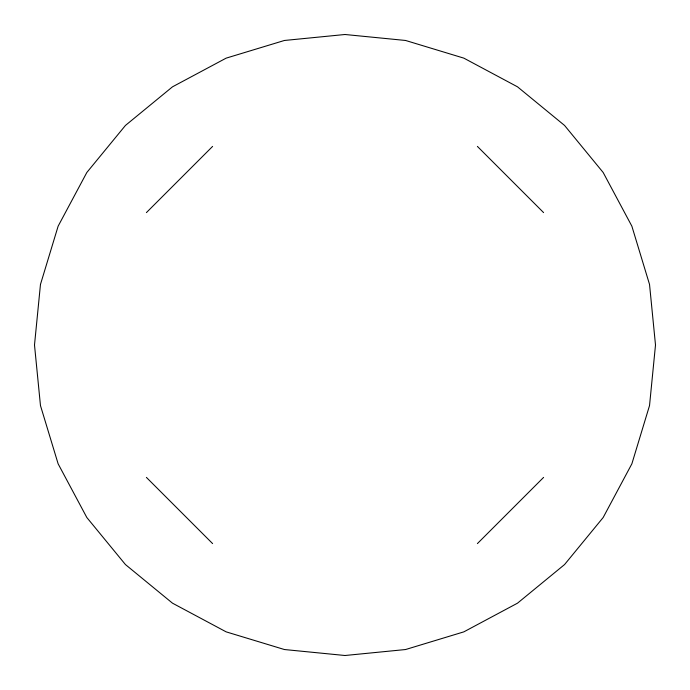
<?xml version="1.0" encoding="UTF-8"?>
<svg xmlns="http://www.w3.org/2000/svg" width="690" height="690" viewBox="0 0 690 690"><rect width="100%" height="100%" fill="white"/><g stroke="black" fill="none" stroke-linecap="round" stroke-linejoin="round"><path stroke-width="1.03" d="M146.401 212.606L212.606 146.401M477.394 543.599L543.599 477.394M477.394 146.401L543.599 212.606M146.401 477.394L212.606 543.599M40.469 284.427L34.5 345L40.469 405.573L58.133 463.827L86.828 517.509L125.442 564.558L172.491 603.172L226.173 631.868L284.427 649.532L345 655.5L405.573 649.532L463.827 631.868L517.509 603.172L564.558 564.558L603.172 517.509L631.868 463.827L649.532 405.573L655.5 345L649.532 284.427L631.868 226.173L603.172 172.491L564.558 125.442L517.509 86.828L463.827 58.133L405.573 40.469L345 34.5L284.427 40.469L226.173 58.133L172.491 86.828L125.442 125.442L86.828 172.491L58.133 226.173L40.469 284.427"/></g></svg>
